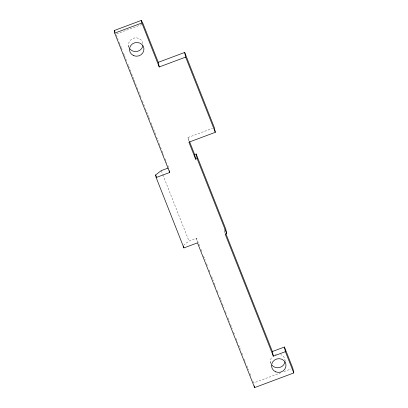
<?xml version="1.0" encoding="UTF-8"?>
<svg xmlns="http://www.w3.org/2000/svg" width="408" height="408" viewBox="0 0 408 408"><rect width="100%" height="100%" fill="white"/><g stroke="black" fill="none" stroke-linecap="round" stroke-linejoin="round"><path stroke-width="0.31" stroke-dasharray="2.04 1.53" d="M183.386 245.351L188.986 241.031L196.529 238.211L199.558 245.891M141.974 24.449L116.015 34.155L118.116 39.479M188.664 141.02L187.945 137.532L212.599 128.316M280.954 372.739L253.633 382.954L252.465 379.996M283.922 371.627L291.052 368.965M187.945 137.532L189.332 141.056M224.925 231.265L224.227 229.485L224.946 232.973M119.284 42.437L121.151 47.165M121.385 47.756L122.553 50.714M123.486 53.081L124.185 54.856M124.42 55.447L126.75 61.363M127.918 64.321L128.382 65.504M128.617 66.096L129.785 69.054M130.019 69.646L131.417 73.19M131.651 73.782L132.819 76.74M133.054 77.331L133.987 79.698M134.217 80.289L137.017 87.388M137.251 87.98L138.419 90.938M138.654 91.53L140.051 95.074M140.286 95.666L141.454 98.624M142.387 100.99L144.488 106.315M145.421 108.681L148.685 116.958M148.92 117.55L150.088 120.508M151.021 122.874L155.688 134.706M156.621 137.073L158.253 141.209M159.186 143.575L161.287 148.9M162.221 151.266L163.858 155.407M165.255 158.957L166.887 163.098M167.821 165.459L168.524 167.234M200.955 249.436L202.118 252.389M203.521 255.933L205.153 260.069M206.55 263.614L207.713 266.567M209.115 270.111L210.278 273.069M211.675 276.614L213.308 280.745M214.241 283.111L215.873 287.247M217.27 290.792L218.438 293.745M219.835 297.289L221.468 301.425M222.401 303.787L224.033 307.923M225.43 311.467L226.593 314.42M227.996 317.965L229.622 322.101M230.556 324.467L232.188 328.598M233.585 332.143L234.753 335.101M236.15 338.645L237.782 342.781M238.716 345.142L240.348 349.279M241.745 352.823L242.913 355.776M244.31 359.32L245.942 363.457M246.876 365.818L248.503 369.954M249.905 373.499L251.068 376.451M161.216 170.646L162.619 174.196M162.853 174.787L188.986 241.031M285.248 361.259L285.003 360.096A7.252 6.854 -11.7 0 0 280.816 354.583M270.596 361.687L270.958 363.431M196.529 238.211L197.487 242.857M128.54 45.487L129.02 47.812M128.959 47.226A7.252 6.854 -11.7 0 1 134.13 38.031A7.252 6.854 -11.7 0 1 142.948 43.896M271.014 363.426A7.252 6.854 -11.7 0 1 272.228 356.628M275.283 354.506A7.252 6.854 -11.7 0 1 276.496 354.164"/><path stroke-width="0.61" d="M284.432 347.014L285.396 351.66L273.335 356.169L272.371 351.523L284.432 347.014L292.832 368.296L293.796 372.948L254.597 387.6L197.487 242.857L183.921 247.931L156.152 177.546L155.616 174.966L161.216 170.646L168.178 168.045M156.152 177.546L169.718 172.477L114.74 33.125L114.204 30.544L141.341 20.4L143.157 24.011L158.273 62.322L159.232 66.973L185.645 57.1L184.686 52.448L158.273 62.322M114.74 33.125L141.877 22.981L141.341 20.4M184.686 52.448L214.358 127.658L215.322 132.309L188.909 142.183L195.626 159.207L197.135 158.646L196.171 154L194.662 154.561L195.626 159.207M196.171 154L225.731 228.924L226.695 233.57L225.185 234.136L273.335 356.169M114.204 30.544L114.98 32.094M185.645 57.1L215.322 132.309M285.396 351.66L293.796 372.948M197.135 158.646L226.695 233.57M189.567 141.642L194.662 154.561M225.859 233.631L272.371 351.523M141.877 22.981L159.232 66.973M155.616 174.966L156.55 177.332M254.235 385.856L254.597 387.6M169.356 170.733L169.718 172.477M183.6 246.381L183.921 247.931M142.882 45.686A7.252 6.854 -11.7 0 1 137.358 51.352A7.252 6.854 -11.7 0 1 129.841 48.797M284.937 361.886A7.252 6.854 -11.7 0 1 279.414 367.552A7.252 6.854 -11.7 0 1 271.896 364.992M133.691 55.651A7.252 6.854 -11.7 0 0 143.912 48.542A7.252 6.854 -11.7 0 0 132.518 43.829A7.252 6.854 -11.7 0 0 133.691 55.651M275.747 371.846A7.252 6.854 -11.7 0 0 285.967 364.742A7.252 6.854 -11.7 0 0 274.574 360.029A7.252 6.854 -11.7 0 0 275.747 371.846"/></g></svg>
